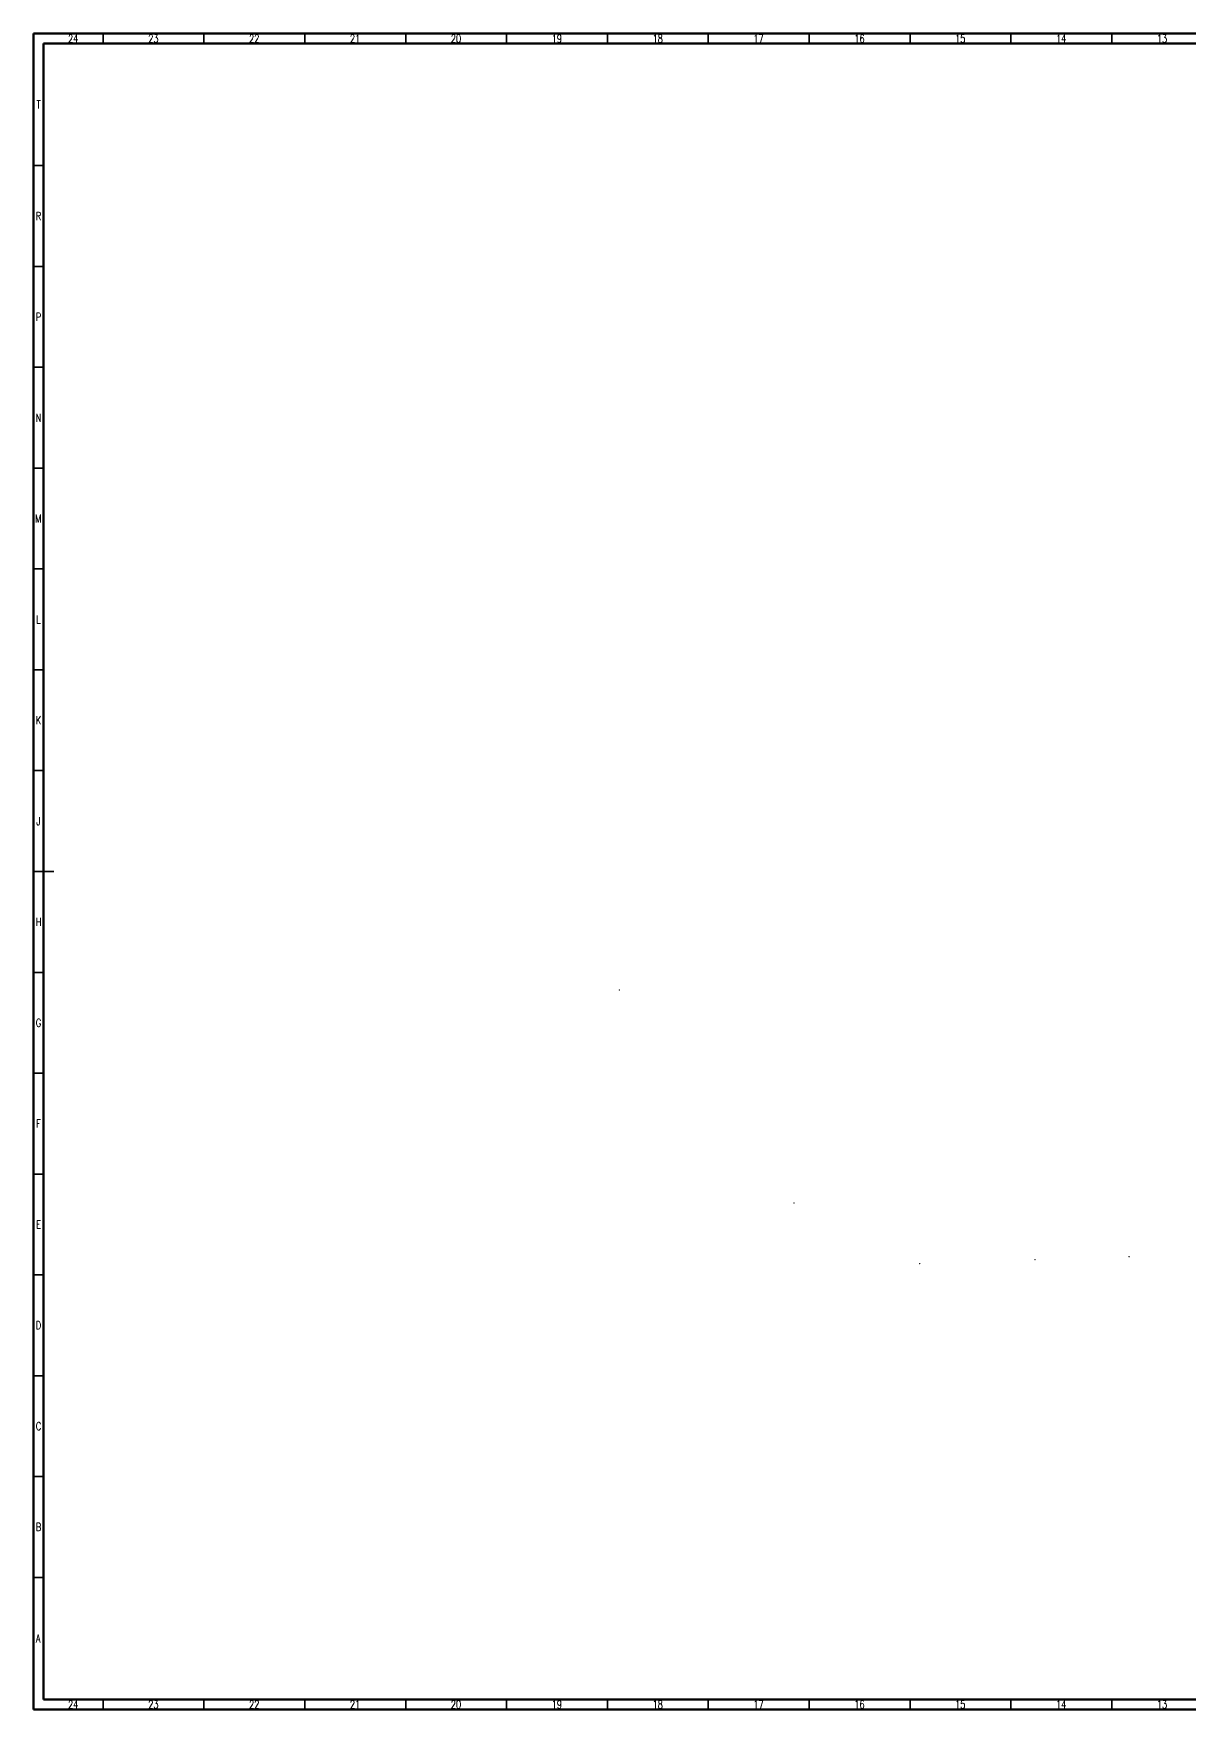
# Model space of a CAD drawing. Header units: millimetres. Extents: x 15 to 1184, y 5 to 836.
# Drawn here: x 15 to 588, y 5 to 836 of the extents above; entities that cross this region are included whole.
import ezdxf

# ---------------------------------------------------------------- set-up
doc = ezdxf.new("R2010")
doc.units = ezdxf.units.MM
doc.header["$PDSIZE"] = -1
doc.layers.get('0').update_dxf_attribs({"lineweight": 18})
doc.styles.add('SLDTEXTSTYLE0', font='txt.shx', dxfattribs={"width": 0.75})

msp = doc.modelspace()

# ---------------------------------------------------------------- linework, layer by layer
at = {"color": 7, "linetype": 'Continuous', "lineweight": 70}
for p, q in [((15, 5), (15, 836)), ((15, 836), (1184, 836)), ((20, 10), (20, 831)), ((20, 831), (1179, 831)), ((1179, 10), (20, 10)), ((1184, 5), (15, 5))]:
    msp.add_line(p, q, dxfattribs=at)
at = {"color": 7, "linetype": 'Continuous', "lineweight": 35}
for p, q in [((49.5, 831), (49.5, 836)), ((99.5, 831), (99.5, 836)), ((149.5, 831), (149.5, 836)), ((199.5, 831), (199.5, 836)), ((249.5, 831), (249.5, 836)), ((299.5, 831), (299.5, 836)), ((349.5, 831), (349.5, 836)), ((399.5, 831), (399.5, 836)), ((449.5, 831), (449.5, 836)), ((499.5, 831), (499.5, 836)), ((549.5, 831), (549.5, 836)), ((20, 770.5), (15, 770.5)), ((20, 720.5), (15, 720.5)), ((20, 670.5), (15, 670.5)), ((20, 620.5), (15, 620.5)), ((20, 570.5), (15, 570.5)), ((20, 520.5), (15, 520.5)), ((20, 470.5), (15, 470.5)), ((15, 420.5), (25, 420.5)), ((20, 420.5), (15, 420.5)), ((20, 370.5), (15, 370.5)), ((20, 320.5), (15, 320.5)), ((20, 270.5), (15, 270.5)), ((20, 220.5), (15, 220.5)), ((20, 170.5), (15, 170.5)), ((20, 120.5), (15, 120.5)), ((20, 70.5), (15, 70.5)), ((49.5, 10), (49.5, 5)), ((99.5, 10), (99.5, 5)), ((149.5, 10), (149.5, 5)), ((199.5, 10), (199.5, 5)), ((249.5, 10), (249.5, 5)), ((299.5, 10), (299.5, 5)), ((349.5, 10), (349.5, 5)), ((399.5, 10), (399.5, 5)), ((449.5, 10), (449.5, 5)), ((499.5, 10), (499.5, 5)), ((549.5, 10), (549.5, 5))]:
    msp.add_line(p, q, dxfattribs=at)
at = {"color": 7, "linetype": 'Continuous'}
for p, q in [((305.393, 361.792), (305.444, 361.867)), ((305.393, 361.792), (305.541, 361.69)), ((391.917, 256.141), (391.938, 256.229)), ((391.917, 256.141), (392.087, 256.103)), ((454.294, 226.073), (454.294, 226.163)), ((454.294, 226.073), (454.474, 226.073)), ((511.387, 228.029), (511.372, 228.118)), ((511.387, 228.029), (511.563, 228.06)), ((558.109, 229.515), (558.085, 229.601)), ((558.109, 229.515), (558.268, 229.565))]:
    msp.add_line(p, q, dxfattribs=at)
for p in [(305.393, 361.792), (391.917, 256.141), (454.294, 226.073), (511.387, 228.029), (558.109, 229.515)]:
    msp.add_point(p, dxfattribs=at)

# ---------------------------------------------------------------- texts
at = {"color": 7, "linetype": 'Continuous', "lineweight": 0, "attachment_point": 2, "style": 'SLDTEXTSTYLE0'}
for s, insert, char_height, width in [('24', (34.67, 835.47), 3.9687, 7.22879), ('23', (74.42, 835.47), 3.9687, 6.80357), ('22', (124.42, 835.47), 3.9687, 7.22879), ('21', (174.42, 835.47), 3.9687, 5.95312), ('20', (224.42, 835.47), 3.9687, 7.22879), ('19', (274.42, 835.47), 3.9687, 5.95312), ('18', (324.42, 835.47), 3.9687, 5.95312), ('17', (374.42, 835.47), 3.9687, 5.95312), ('16', (424.42, 835.47), 3.9687, 5.95312), ('15', (474.42, 835.47), 3.9687, 5.5279), ('14', (524.42, 835.47), 3.9687, 5.95312), ('13', (574.42, 835.47), 3.9687, 5.5279), ('T', (17.488, 802.72), 3.969, 2.97656), ('R', (17.444, 747.47), 3.969, 2.97656), ('P', (17.485, 697.47), 3.969, 2.97656), ('N', (17.464, 647.47), 3.969, 2.97656), ('M', (17.362, 597.47), 3.969, 3.82701), ('L', (17.455, 547.47), 3.969, 2.12612), ('K', (17.489, 497.47), 3.969, 2.97656), ('J', (17.465, 447.47), 3.969, 2.12612), ('H', (17.49, 397.47), 3.969, 2.97656), ('G', (17.487, 347.47), 3.969, 3.40179), ('F', (17.458, 297.47), 3.969, 2.55134), ('E', (17.508, 247.47), 3.969, 2.55134), ('D', (17.453, 197.47), 3.969, 2.97656), ('C', (17.459, 147.47), 3.969, 2.97656), ('B', (17.471, 97.47), 3.969, 2.97656), ('A', (17.34, 42.22), 3.969, 3.40179), ('24', (34.67, 9.47), 3.9687, 7.22879), ('23', (74.42, 9.47), 3.9687, 6.80357), ('22', (124.42, 9.47), 3.9687, 7.22879), ('21', (174.42, 9.47), 3.9687, 5.95312), ('20', (224.42, 9.47), 3.9687, 7.22879), ('19', (274.42, 9.47), 3.9687, 5.95312), ('18', (324.42, 9.47), 3.9687, 5.95312), ('17', (374.42, 9.47), 3.9687, 5.95312), ('16', (424.42, 9.47), 3.9687, 5.95312), ('15', (474.42, 9.47), 3.9687, 5.5279), ('14', (524.42, 9.47), 3.9687, 5.95312), ('13', (574.42, 9.47), 3.9687, 5.5279)]:
    msp.add_mtext(s, dxfattribs=dict(at, insert=insert, char_height=char_height, width=width))

doc.saveas('drawing.dxf')
